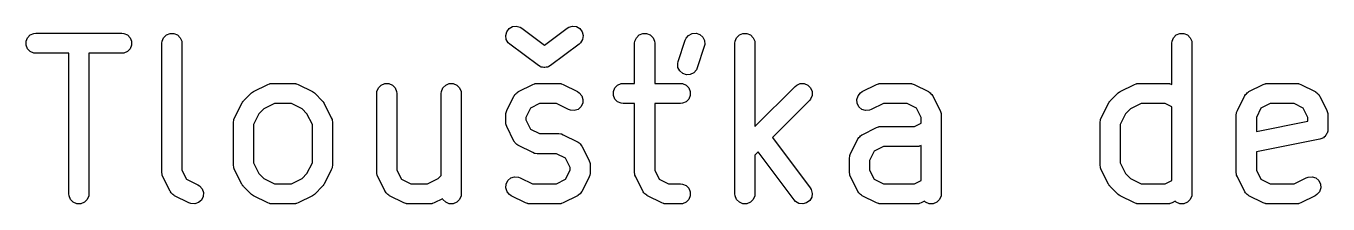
# Model space of a CAD drawing. Header units: inches. Extents: x -2.6 to 7.6, y 0.3 to 5.2.
# Drawn here: x 5.968 to 6.479, y 4.916 to 4.986 of the extents above; entities that cross this region are included whole.
import ezdxf

# ---------------------------------------------------------------- set-up
doc = ezdxf.new("R2010")
doc.units = ezdxf.units.IN
doc.header["$MEASUREMENT"] = 0
doc.layers.add('BLACK', color=250, linetype='CONTINUOUS')

msp = doc.modelspace()

# ---------------------------------------------------------------- linework, layer by layer
at = {"layer": 'BLACK', "linetype": 'CONTINUOUS'}
for p, q in [((6.15659, 4.98369), (6.15751, 4.98492)), ((6.15751, 4.98492), (6.15883, 4.9857)), ((6.15883, 4.9857), (6.16035, 4.98592)), ((6.16035, 4.98592), (6.16184, 4.98553)), ((6.16184, 4.98553), (6.1625, 4.98513)), ((6.1625, 4.98513), (6.17139, 4.97847)), ((6.17139, 4.97847), (6.18028, 4.98513)), ((6.18028, 4.98513), (6.18094, 4.98553)), ((6.18094, 4.98553), (6.18242, 4.98592)), ((6.18242, 4.98592), (6.18394, 4.9857)), ((6.18394, 4.9857), (6.18527, 4.98492)), ((6.18527, 4.98492), (6.18619, 4.98369)), ((5.96787, 4.97994), (5.96845, 4.98136)), ((5.96787, 4.9784), (5.96787, 4.97994)), ((5.96845, 4.98136), (5.96954, 4.98245)), ((5.96954, 4.98245), (5.97096, 4.98303)), ((5.97096, 4.98303), (5.97173, 4.98311)), ((5.97173, 4.98311), (6.00547, 4.98311)), ((6.00547, 4.98311), (6.00624, 4.98303)), ((6.00624, 4.98303), (6.00766, 4.98245)), ((6.00766, 4.98245), (6.00875, 4.98136)), ((6.00875, 4.98136), (6.00933, 4.97994)), ((6.00933, 4.97994), (6.00933, 4.9784)), ((6.02122, 4.97917), (6.0213, 4.97994)), ((6.02122, 4.92855), (6.02122, 4.97917)), ((6.0213, 4.97994), (6.02188, 4.98136)), ((6.02188, 4.98136), (6.02297, 4.98245)), ((6.02297, 4.98245), (6.02439, 4.98303)), ((6.02439, 4.98303), (6.02593, 4.98303)), ((6.02593, 4.98303), (6.02734, 4.98245)), ((6.02734, 4.98245), (6.02843, 4.98136)), ((6.02843, 4.98136), (6.02902, 4.97994)), ((6.02902, 4.97994), (6.02909, 4.97917)), ((6.02909, 4.97917), (6.02909, 4.92948)), ((6.15621, 4.9822), (6.15659, 4.98369)), ((6.15643, 4.98068), (6.15621, 4.9822)), ((6.15721, 4.97936), (6.15643, 4.98068)), ((6.15778, 4.97883), (6.15721, 4.97936)), ((6.16903, 4.9704), (6.15778, 4.97883)), ((6.185, 4.97883), (6.17375, 4.9704)), ((6.18557, 4.97936), (6.185, 4.97883)), ((6.18635, 4.98068), (6.18557, 4.97936)), ((6.18619, 4.98369), (6.18657, 4.9822)), ((6.18657, 4.9822), (6.18635, 4.98068)), ((6.20682, 4.97917), (6.2069, 4.97994)), ((6.20682, 4.96342), (6.20682, 4.97917)), ((6.2069, 4.97994), (6.20749, 4.98136)), ((6.20749, 4.98136), (6.20857, 4.98245)), ((6.20857, 4.98245), (6.20999, 4.98303)), ((6.20999, 4.98303), (6.21153, 4.98303)), ((6.21153, 4.98303), (6.21295, 4.98245)), ((6.21295, 4.98245), (6.21403, 4.98136)), ((6.21403, 4.98136), (6.21462, 4.97994)), ((6.21462, 4.97994), (6.2147, 4.97917)), ((6.2147, 4.97917), (6.2147, 4.96342)), ((6.2239, 4.97198), (6.22671, 4.98042)), ((6.22671, 4.98042), (6.22702, 4.98112)), ((6.22702, 4.98112), (6.22803, 4.98228)), ((6.22803, 4.98228), (6.2294, 4.98297)), ((6.2294, 4.98297), (6.23094, 4.98308)), ((6.23094, 4.98308), (6.23239, 4.98259)), ((6.23239, 4.98259), (6.23355, 4.98159)), ((6.23355, 4.98159), (6.23424, 4.98021)), ((6.23424, 4.98021), (6.23435, 4.97868)), ((6.24619, 4.97917), (6.24627, 4.97994)), ((6.24619, 4.92012), (6.24619, 4.97917)), ((6.24627, 4.97994), (6.24686, 4.98136)), ((6.24686, 4.98136), (6.24794, 4.98245)), ((6.24794, 4.98245), (6.24936, 4.98303)), ((6.24936, 4.98303), (6.2509, 4.98303)), ((6.2509, 4.98303), (6.25232, 4.98245)), ((6.25232, 4.98245), (6.2534, 4.98136)), ((6.2534, 4.98136), (6.25399, 4.97994)), ((6.25399, 4.97994), (6.25407, 4.97917)), ((6.25407, 4.97917), (6.25407, 4.94649)), ((6.41773, 4.97917), (6.41781, 4.97994)), ((6.41773, 4.96304), (6.41773, 4.97917)), ((6.41781, 4.97994), (6.4184, 4.98136)), ((6.4184, 4.98136), (6.41948, 4.98245)), ((6.41948, 4.98245), (6.4209, 4.98303)), ((6.4209, 4.98303), (6.42244, 4.98303)), ((6.42244, 4.98303), (6.42386, 4.98245)), ((6.42386, 4.98245), (6.42494, 4.98136)), ((6.42494, 4.98136), (6.42553, 4.97994)), ((6.42553, 4.97994), (6.42561, 4.97917)), ((6.42561, 4.97917), (6.42561, 4.92012)), ((5.96845, 4.97698), (5.96787, 4.9784)), ((5.96954, 4.9759), (5.96845, 4.97698)), ((5.97096, 4.97531), (5.96954, 4.9759)), ((5.97173, 4.97524), (5.97096, 4.97531)), ((5.98466, 4.97524), (5.97173, 4.97524)), ((5.98466, 4.92012), (5.98466, 4.97524)), ((6.00547, 4.97524), (5.99254, 4.97524)), ((5.99254, 4.97524), (5.99254, 4.92012)), ((6.00624, 4.97531), (6.00547, 4.97524)), ((6.00766, 4.9759), (6.00624, 4.97531)), ((6.00875, 4.97698), (6.00766, 4.9759)), ((6.00933, 4.9784), (6.00875, 4.97698)), ((6.23418, 4.97793), (6.23137, 4.96949)), ((6.23435, 4.97868), (6.23418, 4.97793)), ((6.16969, 4.97), (6.16903, 4.9704)), ((6.1699, 4.96994), (6.16969, 4.97)), ((6.17008, 4.96983), (6.1699, 4.96994)), ((6.17063, 4.96976), (6.17008, 4.96983)), ((6.17117, 4.96962), (6.17063, 4.96976)), ((6.17139, 4.96965), (6.17117, 4.96962)), ((6.1716, 4.96962), (6.17139, 4.96965)), ((6.17214, 4.96976), (6.1716, 4.96962)), ((6.1727, 4.96983), (6.17214, 4.96976)), ((6.17288, 4.96994), (6.1727, 4.96983)), ((6.17309, 4.97), (6.17288, 4.96994)), ((6.17375, 4.9704), (6.17309, 4.97)), ((6.22373, 4.97123), (6.2239, 4.97198)), ((6.22384, 4.9697), (6.22373, 4.97123)), ((6.22452, 4.96832), (6.22384, 4.9697)), ((6.23105, 4.96879), (6.23005, 4.96763)), ((6.23137, 4.96949), (6.23105, 4.96879)), ((6.22568, 4.96732), (6.22452, 4.96832)), ((6.22714, 4.96683), (6.22568, 4.96732)), ((6.22867, 4.96694), (6.22714, 4.96683)), ((6.23005, 4.96763), (6.22867, 4.96694)), ((6.05331, 4.95665), (6.05612, 4.95946)), ((6.05612, 4.95946), (6.05642, 4.95971)), ((6.05642, 4.95971), (6.05649, 4.95979)), ((6.05649, 4.95979), (6.05661, 4.95986)), ((6.05661, 4.95986), (6.05672, 4.95995)), ((6.05672, 4.95995), (6.05681, 4.95999)), ((6.05681, 4.95999), (6.05714, 4.9602)), ((6.05714, 4.9602), (6.06277, 4.96301)), ((6.06277, 4.96301), (6.06349, 4.96328)), ((6.06349, 4.96328), (6.06363, 4.96329)), ((6.06363, 4.96329), (6.06376, 4.96335)), ((6.06376, 4.96335), (6.06453, 4.96342)), ((6.06453, 4.96342), (6.07296, 4.96342)), ((6.07296, 4.96342), (6.07373, 4.96335)), ((6.07373, 4.96335), (6.07386, 4.96329)), ((6.07386, 4.96329), (6.074, 4.96328)), ((6.074, 4.96328), (6.07472, 4.96301)), ((6.07472, 4.96301), (6.08035, 4.9602)), ((6.08035, 4.9602), (6.08068, 4.95999)), ((6.08068, 4.95999), (6.08078, 4.95995)), ((6.08078, 4.95995), (6.08088, 4.95986)), ((6.08088, 4.95986), (6.081, 4.95979)), ((6.081, 4.95979), (6.08107, 4.95971)), ((6.08107, 4.95971), (6.08137, 4.95946)), ((6.08137, 4.95946), (6.08418, 4.95665)), ((6.10558, 4.95949), (6.10566, 4.96026)), ((6.10558, 4.92855), (6.10558, 4.95949)), ((6.10566, 4.96026), (6.10625, 4.96167)), ((6.10625, 4.96167), (6.10733, 4.96276)), ((6.10733, 4.96276), (6.10875, 4.96335)), ((6.10875, 4.96335), (6.11029, 4.96335)), ((6.11029, 4.96335), (6.11171, 4.96276)), ((6.11171, 4.96276), (6.1128, 4.96167)), ((6.1128, 4.96167), (6.11338, 4.96026)), ((6.11338, 4.96026), (6.11346, 4.95949)), ((6.11346, 4.95949), (6.11346, 4.92948)), ((6.13089, 4.95949), (6.13097, 4.96026)), ((6.13089, 4.92737), (6.13089, 4.95949)), ((6.13097, 4.96026), (6.13156, 4.96167)), ((6.13156, 4.96167), (6.13264, 4.96276)), ((6.13264, 4.96276), (6.13406, 4.96335)), ((6.13406, 4.96335), (6.1356, 4.96335)), ((6.1356, 4.96335), (6.13702, 4.96276)), ((6.13702, 4.96276), (6.1381, 4.96167)), ((6.1381, 4.96167), (6.13869, 4.96026)), ((6.13869, 4.96026), (6.13877, 4.95949)), ((6.13877, 4.95949), (6.13877, 4.92012)), ((6.15662, 4.95281), (6.15943, 4.95844)), ((6.15943, 4.95844), (6.15951, 4.95856)), ((6.15951, 4.95856), (6.15953, 4.95862)), ((6.15953, 4.95862), (6.1596, 4.9587)), ((6.1596, 4.9587), (6.15984, 4.95909)), ((6.15984, 4.95909), (6.16022, 4.95941)), ((6.16022, 4.95941), (6.16054, 4.95979)), ((6.16054, 4.95979), (6.16093, 4.96003)), ((6.16093, 4.96003), (6.161, 4.9601)), ((6.161, 4.9601), (6.16106, 4.96012)), ((6.16106, 4.96012), (6.16119, 4.9602)), ((6.16119, 4.9602), (6.16682, 4.96301)), ((6.16682, 4.96301), (6.16754, 4.96328)), ((6.16754, 4.96328), (6.16768, 4.96329)), ((6.16768, 4.96329), (6.16781, 4.96335)), ((6.16781, 4.96335), (6.16858, 4.96342)), ((6.16858, 4.96342), (6.17701, 4.96342)), ((6.17701, 4.96342), (6.17778, 4.96335)), ((6.17778, 4.96335), (6.17791, 4.96329)), ((6.17791, 4.96329), (6.17805, 4.96328)), ((6.17805, 4.96328), (6.17877, 4.96301)), ((6.17877, 4.96301), (6.1844, 4.9602)), ((6.1844, 4.9602), (6.18505, 4.95979)), ((6.18505, 4.95979), (6.18606, 4.95862)), ((6.18606, 4.95862), (6.18654, 4.95717)), ((6.19846, 4.96026), (6.19905, 4.96167)), ((6.19846, 4.95872), (6.19846, 4.96026)), ((6.19905, 4.9573), (6.19846, 4.95872)), ((6.19905, 4.96167), (6.20014, 4.96276)), ((6.20014, 4.96276), (6.20155, 4.96335)), ((6.20155, 4.96335), (6.20232, 4.96342)), ((6.20232, 4.96342), (6.20682, 4.96342)), ((6.2147, 4.96342), (6.22482, 4.96342)), ((6.22482, 4.96342), (6.22559, 4.96335)), ((6.22559, 4.96335), (6.22701, 4.96276)), ((6.22701, 4.96276), (6.22809, 4.96167)), ((6.22809, 4.96167), (6.22868, 4.96026)), ((6.22868, 4.95872), (6.22809, 4.9573)), ((6.22868, 4.96026), (6.22868, 4.95872)), ((6.25407, 4.94649), (6.26984, 4.96227)), ((6.26984, 4.96227), (6.27044, 4.96276)), ((6.27044, 4.96276), (6.27186, 4.96335)), ((6.27186, 4.96335), (6.27339, 4.96335)), ((6.27339, 4.96335), (6.27481, 4.96276)), ((6.27481, 4.96276), (6.2759, 4.96167)), ((6.2759, 4.96167), (6.27649, 4.96026)), ((6.27649, 4.95872), (6.2759, 4.9573)), ((6.27649, 4.96026), (6.27649, 4.95872)), ((6.29403, 4.95717), (6.29452, 4.95862)), ((6.29452, 4.95862), (6.29552, 4.95979)), ((6.29552, 4.95979), (6.29618, 4.9602)), ((6.29618, 4.9602), (6.3018, 4.96301)), ((6.3018, 4.96301), (6.30252, 4.96328)), ((6.30252, 4.96328), (6.30266, 4.96329)), ((6.30266, 4.96329), (6.30279, 4.96335)), ((6.30279, 4.96335), (6.30356, 4.96342)), ((6.30356, 4.96342), (6.31481, 4.96342)), ((6.31481, 4.96342), (6.31558, 4.96335)), ((6.31558, 4.96335), (6.31571, 4.96329)), ((6.31571, 4.96329), (6.31585, 4.96328)), ((6.31585, 4.96328), (6.31657, 4.96301)), ((6.31657, 4.96301), (6.32219, 4.9602)), ((6.32219, 4.9602), (6.32232, 4.96012)), ((6.32232, 4.96012), (6.32238, 4.9601)), ((6.32238, 4.9601), (6.32246, 4.96003)), ((6.32246, 4.96003), (6.32285, 4.95979)), ((6.32285, 4.95979), (6.32317, 4.95941)), ((6.32317, 4.95941), (6.32354, 4.95909)), ((6.32354, 4.95909), (6.32379, 4.9587)), ((6.32379, 4.9587), (6.32385, 4.95862)), ((6.32385, 4.95862), (6.32387, 4.95856)), ((6.32387, 4.95856), (6.32395, 4.95844)), ((6.32395, 4.95844), (6.32677, 4.95281)), ((6.39358, 4.95665), (6.39639, 4.95946)), ((6.39639, 4.95946), (6.39669, 4.95971)), ((6.39669, 4.95971), (6.39676, 4.95979)), ((6.39676, 4.95979), (6.39688, 4.95986)), ((6.39688, 4.95986), (6.39699, 4.95995)), ((6.39699, 4.95995), (6.39708, 4.95999)), ((6.39708, 4.95999), (6.39741, 4.9602)), ((6.39741, 4.9602), (6.40304, 4.96301)), ((6.40304, 4.96301), (6.40376, 4.96328)), ((6.40376, 4.96328), (6.4039, 4.96329)), ((6.4039, 4.96329), (6.40403, 4.96335)), ((6.40403, 4.96335), (6.4048, 4.96342)), ((6.4048, 4.96342), (6.41605, 4.96342)), ((6.41605, 4.96342), (6.41681, 4.96335)), ((6.41681, 4.96335), (6.41694, 4.96329)), ((6.41694, 4.96329), (6.41709, 4.96328)), ((6.41709, 4.96328), (6.41773, 4.96304)), ((6.44346, 4.95281), (6.44627, 4.95844)), ((6.44627, 4.95844), (6.44635, 4.95856)), ((6.44635, 4.95856), (6.44637, 4.95862)), ((6.44637, 4.95862), (6.44644, 4.9587)), ((6.44644, 4.9587), (6.44668, 4.95909)), ((6.44668, 4.95909), (6.44705, 4.95941)), ((6.44705, 4.95941), (6.44738, 4.95979)), ((6.44738, 4.95979), (6.44777, 4.96003)), ((6.44777, 4.96003), (6.44784, 4.9601)), ((6.44784, 4.9601), (6.4479, 4.96012)), ((6.4479, 4.96012), (6.44803, 4.9602)), ((6.44803, 4.9602), (6.45366, 4.96301)), ((6.45366, 4.96301), (6.45438, 4.96328)), ((6.45438, 4.96328), (6.45452, 4.96329)), ((6.45452, 4.96329), (6.45465, 4.96335)), ((6.45465, 4.96335), (6.45542, 4.96342)), ((6.45542, 4.96342), (6.46666, 4.96342)), ((6.46666, 4.96342), (6.46743, 4.96335)), ((6.46743, 4.96335), (6.46756, 4.96329)), ((6.46756, 4.96329), (6.4677, 4.96328)), ((6.4677, 4.96328), (6.46843, 4.96301)), ((6.46843, 4.96301), (6.47405, 4.9602)), ((6.47405, 4.9602), (6.47418, 4.96012)), ((6.47418, 4.96012), (6.47424, 4.9601)), ((6.47424, 4.9601), (6.47431, 4.96003)), ((6.47431, 4.96003), (6.4747, 4.95979)), ((6.4747, 4.95979), (6.47503, 4.95941)), ((6.47503, 4.95941), (6.4754, 4.95909)), ((6.4754, 4.95909), (6.47564, 4.9587)), ((6.47564, 4.9587), (6.47571, 4.95862)), ((6.47571, 4.95862), (6.47573, 4.95856)), ((6.47573, 4.95856), (6.47581, 4.95844)), ((6.47581, 4.95844), (6.47862, 4.95281)), ((6.04976, 4.95), (6.05257, 4.95562)), ((6.05257, 4.95562), (6.05278, 4.95595)), ((6.05278, 4.95595), (6.05282, 4.95605)), ((6.05282, 4.95605), (6.05291, 4.95616)), ((6.05291, 4.95616), (6.05298, 4.95628)), ((6.05298, 4.95628), (6.05306, 4.95634)), ((6.05306, 4.95634), (6.05331, 4.95665)), ((6.06124, 4.95344), (6.05933, 4.95153)), ((6.06546, 4.95555), (6.06124, 4.95344)), ((6.07203, 4.95555), (6.06546, 4.95555)), ((6.07626, 4.95344), (6.07203, 4.95555)), ((6.07816, 4.95153), (6.07626, 4.95344)), ((6.08418, 4.95665), (6.08443, 4.95634)), ((6.08443, 4.95634), (6.08451, 4.95628)), ((6.08451, 4.95628), (6.08459, 4.95616)), ((6.08459, 4.95616), (6.08467, 4.95605)), ((6.08467, 4.95605), (6.08471, 4.95595)), ((6.08471, 4.95595), (6.08492, 4.95562)), ((6.08492, 4.95562), (6.08773, 4.95)), ((6.16589, 4.95374), (6.16408, 4.95012)), ((6.16951, 4.95555), (6.16589, 4.95374)), ((6.17608, 4.95555), (6.16951, 4.95555)), ((6.18088, 4.95315), (6.17608, 4.95555)), ((6.18575, 4.95426), (6.18459, 4.95325)), ((6.18643, 4.95564), (6.18575, 4.95426)), ((6.18654, 4.95717), (6.18643, 4.95564)), ((6.20014, 4.95621), (6.19905, 4.9573)), ((6.20155, 4.95563), (6.20014, 4.95621)), ((6.20232, 4.95555), (6.20155, 4.95563)), ((6.20682, 4.95555), (6.20232, 4.95555)), ((6.20682, 4.92855), (6.20682, 4.95555)), ((6.22482, 4.95555), (6.2147, 4.95555)), ((6.2147, 4.95555), (6.2147, 4.92948)), ((6.22559, 4.95563), (6.22482, 4.95555)), ((6.22701, 4.95621), (6.22559, 4.95563)), ((6.22809, 4.9573), (6.22701, 4.95621)), ((6.27541, 4.9567), (6.26095, 4.94224)), ((6.2759, 4.9573), (6.27541, 4.9567)), ((6.29414, 4.95564), (6.29403, 4.95717)), ((6.29483, 4.95426), (6.29414, 4.95564)), ((6.29599, 4.95325), (6.29483, 4.95426)), ((6.30449, 4.95555), (6.2997, 4.95315)), ((6.31388, 4.95555), (6.30449, 4.95555)), ((6.3175, 4.95374), (6.31388, 4.95555)), ((6.31931, 4.95012), (6.3175, 4.95374)), ((6.39003, 4.95), (6.39284, 4.95562)), ((6.39284, 4.95562), (6.39305, 4.95595)), ((6.39305, 4.95595), (6.39309, 4.95605)), ((6.39309, 4.95605), (6.39318, 4.95616)), ((6.39318, 4.95616), (6.39325, 4.95628)), ((6.39325, 4.95628), (6.39333, 4.95634)), ((6.39333, 4.95634), (6.39358, 4.95665)), ((6.40151, 4.95344), (6.3996, 4.95153)), ((6.40573, 4.95555), (6.40151, 4.95344)), ((6.41512, 4.95555), (6.40573, 4.95555)), ((6.41773, 4.95424), (6.41512, 4.95555)), ((6.41773, 4.92536), (6.41773, 4.95424)), ((6.45273, 4.95374), (6.45092, 4.95012)), ((6.45635, 4.95555), (6.45273, 4.95374)), ((6.46574, 4.95555), (6.45635, 4.95555)), ((6.46935, 4.95374), (6.46574, 4.95555)), ((6.47116, 4.95012), (6.46935, 4.95374)), ((6.04934, 4.94824), (6.04942, 4.94901)), ((6.04934, 4.93137), (6.04934, 4.94824)), ((6.04942, 4.94901), (6.04947, 4.94914)), ((6.04947, 4.94914), (6.04948, 4.94928)), ((6.04948, 4.94928), (6.04976, 4.95)), ((6.05933, 4.95153), (6.05722, 4.94731)), ((6.08028, 4.94731), (6.07816, 4.95153)), ((6.08773, 4.95), (6.08801, 4.94928)), ((6.08801, 4.94928), (6.08802, 4.94914)), ((6.08802, 4.94914), (6.08807, 4.94901)), ((6.08807, 4.94901), (6.08815, 4.94824)), ((6.08815, 4.94824), (6.08815, 4.93137)), ((6.1562, 4.95105), (6.15628, 4.95182)), ((6.1562, 4.94824), (6.1562, 4.95105)), ((6.15628, 4.94747), (6.1562, 4.94824)), ((6.15628, 4.95182), (6.15633, 4.95195)), ((6.15633, 4.95195), (6.15634, 4.95209)), ((6.15634, 4.95209), (6.15662, 4.95281)), ((6.16408, 4.95012), (6.16408, 4.94917)), ((6.16408, 4.94917), (6.16589, 4.94555)), ((6.1816, 4.95288), (6.18088, 4.95315)), ((6.18313, 4.95277), (6.1816, 4.95288)), ((6.18459, 4.95325), (6.18313, 4.95277)), ((6.29744, 4.95277), (6.29599, 4.95325)), ((6.29898, 4.95288), (6.29744, 4.95277)), ((6.2997, 4.95315), (6.29898, 4.95288)), ((6.31931, 4.94786), (6.31931, 4.95012)), ((6.32677, 4.95281), (6.32704, 4.95209)), ((6.32704, 4.95209), (6.32705, 4.95195)), ((6.32705, 4.95195), (6.32711, 4.95182)), ((6.32711, 4.95182), (6.32718, 4.95105)), ((6.32718, 4.95105), (6.32718, 4.92012)), ((6.38961, 4.94824), (6.38969, 4.94901)), ((6.38961, 4.93137), (6.38961, 4.94824)), ((6.38969, 4.94901), (6.38974, 4.94914)), ((6.38974, 4.94914), (6.38975, 4.94928)), ((6.38975, 4.94928), (6.39003, 4.95)), ((6.3996, 4.95153), (6.39749, 4.94731)), ((6.44304, 4.95105), (6.44312, 4.95182)), ((6.44304, 4.92855), (6.44304, 4.95105)), ((6.44312, 4.95182), (6.44317, 4.95195)), ((6.44317, 4.95195), (6.44318, 4.95209)), ((6.44318, 4.95209), (6.44346, 4.95281)), ((6.45092, 4.95012), (6.45092, 4.9446)), ((6.45092, 4.9446), (6.47116, 4.94865)), ((6.47116, 4.94865), (6.47116, 4.95012)), ((6.47862, 4.95281), (6.4789, 4.95209)), ((6.4789, 4.95209), (6.47891, 4.95195)), ((6.47891, 4.95195), (6.47896, 4.95182)), ((6.47896, 4.95182), (6.47904, 4.95105)), ((6.47904, 4.95105), (6.47904, 4.94543)), ((6.05722, 4.94731), (6.05722, 4.93229)), ((6.08028, 4.93229), (6.08028, 4.94731)), ((6.15633, 4.94734), (6.15628, 4.94747)), ((6.15634, 4.9472), (6.15633, 4.94734)), ((6.15662, 4.94648), (6.15634, 4.9472)), ((6.15943, 4.94085), (6.15662, 4.94648)), ((6.16589, 4.94555), (6.16951, 4.94374)), ((6.16951, 4.94374), (6.17701, 4.94374)), ((6.17701, 4.94374), (6.17778, 4.94366)), ((6.17778, 4.94366), (6.17791, 4.94361)), ((6.17791, 4.94361), (6.17805, 4.9436)), ((6.17805, 4.9436), (6.17877, 4.94332)), ((6.17877, 4.94332), (6.1844, 4.94051)), ((6.29552, 4.94291), (6.29591, 4.94316)), ((6.29591, 4.94316), (6.29599, 4.94322)), ((6.29599, 4.94322), (6.29605, 4.94324)), ((6.29605, 4.94324), (6.29618, 4.94332)), ((6.29618, 4.94332), (6.3018, 4.94614)), ((6.3018, 4.94614), (6.30252, 4.94641)), ((6.30252, 4.94641), (6.30266, 4.94642)), ((6.30266, 4.94642), (6.30279, 4.94648)), ((6.30279, 4.94648), (6.30356, 4.94655)), ((6.30356, 4.94655), (6.31669, 4.94655)), ((6.31669, 4.94655), (6.31931, 4.94786)), ((6.39749, 4.94731), (6.39749, 4.93229)), ((6.47837, 4.94324), (6.4781, 4.94297)), ((6.47852, 4.9436), (6.47837, 4.94324)), ((6.47874, 4.94392), (6.47852, 4.9436)), ((6.47882, 4.9443), (6.47874, 4.94392)), ((6.47896, 4.94466), (6.47882, 4.9443)), ((6.47904, 4.94543), (6.47896, 4.94466)), ((6.47904, 4.94543), (6.47904, 4.94543)), ((6.47904, 4.94543), (6.47904, 4.94543)), ((6.47904, 4.94543), (6.47904, 4.94543)), ((6.15951, 4.94073), (6.15943, 4.94085)), ((6.15953, 4.94066), (6.15951, 4.94073)), ((6.1596, 4.94059), (6.15953, 4.94066)), ((6.15984, 4.9402), (6.1596, 4.94059)), ((6.16022, 4.93988), (6.15984, 4.9402)), ((6.16054, 4.9395), (6.16022, 4.93988)), ((6.16093, 4.93926), (6.16054, 4.9395)), ((6.161, 4.93919), (6.16093, 4.93926)), ((6.16106, 4.93917), (6.161, 4.93919)), ((6.16119, 4.93909), (6.16106, 4.93917)), ((6.16682, 4.93628), (6.16119, 4.93909)), ((6.1844, 4.94051), (6.18453, 4.94043)), ((6.18453, 4.94043), (6.18459, 4.94041)), ((6.18459, 4.94041), (6.18466, 4.94034)), ((6.18466, 4.94034), (6.18505, 4.9401)), ((6.18505, 4.9401), (6.18538, 4.93973)), ((6.18538, 4.93973), (6.18575, 4.9394)), ((6.18575, 4.9394), (6.18599, 4.93901)), ((6.18599, 4.93901), (6.18606, 4.93894)), ((6.18606, 4.93894), (6.18608, 4.93888)), ((6.18608, 4.93888), (6.18616, 4.93875)), ((6.18616, 4.93875), (6.18897, 4.93313)), ((6.26095, 4.94224), (6.27578, 4.92248)), ((6.2916, 4.93594), (6.29441, 4.94156)), ((6.29441, 4.94156), (6.2945, 4.94169)), ((6.2945, 4.94169), (6.29452, 4.94175)), ((6.29452, 4.94175), (6.29458, 4.94183)), ((6.29458, 4.94183), (6.29483, 4.94222)), ((6.29483, 4.94222), (6.2952, 4.94254)), ((6.2952, 4.94254), (6.29552, 4.94291)), ((6.30449, 4.93868), (6.30087, 4.93687)), ((6.31762, 4.93868), (6.30449, 4.93868)), ((6.31839, 4.93875), (6.31762, 4.93868)), ((6.31852, 4.93881), (6.31839, 4.93875)), ((6.31866, 4.93882), (6.31852, 4.93881)), ((6.31931, 4.93906), (6.31866, 4.93882)), ((6.31931, 4.92536), (6.31931, 4.93906)), ((6.47587, 4.94156), (6.45092, 4.93657)), ((6.47661, 4.94179), (6.47587, 4.94157)), ((6.47587, 4.94157), (6.47587, 4.94156)), ((6.47587, 4.94156), (6.47587, 4.94156)), ((6.47587, 4.94156), (6.47587, 4.94156)), ((6.47693, 4.94201), (6.47661, 4.94179)), ((6.47729, 4.94215), (6.47693, 4.94201)), ((6.47756, 4.94243), (6.47729, 4.94215)), ((6.47789, 4.94265), (6.47756, 4.94243)), ((6.4781, 4.94297), (6.47789, 4.94265)), ((6.16754, 4.936), (6.16682, 4.93628)), ((6.16768, 4.93599), (6.16754, 4.936)), ((6.16781, 4.93594), (6.16768, 4.93599)), ((6.16858, 4.93587), (6.16781, 4.93594)), ((6.17608, 4.93587), (6.16858, 4.93587)), ((6.1797, 4.93406), (6.17608, 4.93587)), ((6.18151, 4.93044), (6.1797, 4.93406)), ((6.18897, 4.93313), (6.18925, 4.93241)), ((6.25533, 4.93662), (6.25407, 4.93536)), ((6.25407, 4.93536), (6.25407, 4.92012)), ((6.26948, 4.91775), (6.25533, 4.93662)), ((6.29119, 4.93418), (6.29126, 4.93495)), ((6.29119, 4.92855), (6.29119, 4.93418)), ((6.29126, 4.93495), (6.29132, 4.93508)), ((6.29132, 4.93508), (6.29133, 4.93522)), ((6.29133, 4.93522), (6.2916, 4.93594)), ((6.30087, 4.93687), (6.29906, 4.93325)), ((6.29906, 4.93325), (6.29906, 4.92948)), ((6.45092, 4.93657), (6.45092, 4.92948)), ((6.0213, 4.92779), (6.02122, 4.92855)), ((6.02135, 4.92765), (6.0213, 4.92779)), ((6.02909, 4.92948), (6.0309, 4.92586)), ((6.04942, 4.9306), (6.04934, 4.93137)), ((6.04947, 4.93047), (6.04942, 4.9306)), ((6.04948, 4.93033), (6.04947, 4.93047)), ((6.04976, 4.9296), (6.04948, 4.93033)), ((6.05257, 4.92398), (6.04976, 4.9296)), ((6.05722, 4.93229), (6.05933, 4.92807)), ((6.05933, 4.92807), (6.06124, 4.92616)), ((6.07626, 4.92616), (6.07816, 4.92807)), ((6.07816, 4.92807), (6.08028, 4.93229)), ((6.08773, 4.9296), (6.08492, 4.92398)), ((6.08801, 4.93033), (6.08773, 4.9296)), ((6.08802, 4.93047), (6.08801, 4.93033)), ((6.08807, 4.9306), (6.08802, 4.93047)), ((6.08815, 4.93137), (6.08807, 4.9306)), ((6.10566, 4.92779), (6.10558, 4.92855)), ((6.10571, 4.92765), (6.10566, 4.92779)), ((6.11346, 4.92948), (6.11527, 4.92586)), ((6.1797, 4.92586), (6.18151, 4.92948)), ((6.18151, 4.92948), (6.18151, 4.93044)), ((6.18925, 4.93241), (6.18926, 4.93226)), ((6.18926, 4.93226), (6.18931, 4.93213)), ((6.18931, 4.92779), (6.18926, 4.92765)), ((6.18931, 4.93213), (6.18939, 4.93137)), ((6.18939, 4.92855), (6.18931, 4.92779)), ((6.18939, 4.93137), (6.18939, 4.92855)), ((6.2069, 4.92779), (6.20682, 4.92855)), ((6.20695, 4.92765), (6.2069, 4.92779)), ((6.2147, 4.92948), (6.21651, 4.92586)), ((6.29126, 4.92779), (6.29119, 4.92855)), ((6.29132, 4.92765), (6.29126, 4.92779)), ((6.29906, 4.92948), (6.30087, 4.92586)), ((6.38969, 4.9306), (6.38961, 4.93137)), ((6.38974, 4.93047), (6.38969, 4.9306)), ((6.38975, 4.93033), (6.38974, 4.93047)), ((6.39003, 4.9296), (6.38975, 4.93033)), ((6.39284, 4.92398), (6.39003, 4.9296)), ((6.39749, 4.93229), (6.3996, 4.92807)), ((6.3996, 4.92807), (6.40151, 4.92616)), ((6.44312, 4.92779), (6.44304, 4.92855)), ((6.44317, 4.92765), (6.44312, 4.92779)), ((6.45092, 4.92948), (6.45273, 4.92586)), ((6.02136, 4.92751), (6.02135, 4.92765)), ((6.02164, 4.92679), (6.02136, 4.92751)), ((6.02445, 4.92117), (6.02164, 4.92679)), ((6.0309, 4.92586), (6.03535, 4.92364)), ((6.03535, 4.92364), (6.03601, 4.92323)), ((6.03601, 4.92323), (6.03701, 4.92207)), ((6.05278, 4.92365), (6.05257, 4.92398)), ((6.05282, 4.92355), (6.05278, 4.92365)), ((6.05291, 4.92345), (6.05282, 4.92355)), ((6.05298, 4.92333), (6.05291, 4.92345)), ((6.05306, 4.92326), (6.05298, 4.92333)), ((6.05331, 4.92296), (6.05306, 4.92326)), ((6.05612, 4.92015), (6.05331, 4.92296)), ((6.06124, 4.92616), (6.06546, 4.92405)), ((6.06546, 4.92405), (6.07203, 4.92405)), ((6.07203, 4.92405), (6.07626, 4.92616)), ((6.08418, 4.92296), (6.08137, 4.92015)), ((6.08443, 4.92326), (6.08418, 4.92296)), ((6.08451, 4.92333), (6.08443, 4.92326)), ((6.08459, 4.92345), (6.08451, 4.92333)), ((6.08467, 4.92355), (6.08459, 4.92345)), ((6.08471, 4.92365), (6.08467, 4.92355)), ((6.08492, 4.92398), (6.08471, 4.92365)), ((6.10572, 4.92751), (6.10571, 4.92765)), ((6.106, 4.92679), (6.10572, 4.92751)), ((6.10881, 4.92117), (6.106, 4.92679)), ((6.11527, 4.92586), (6.11889, 4.92405)), ((6.11889, 4.92405), (6.12547, 4.92405)), ((6.12547, 4.92405), (6.12969, 4.92616)), ((6.12969, 4.92616), (6.13089, 4.92737)), ((6.15623, 4.92244), (6.15634, 4.92397)), ((6.15634, 4.92397), (6.15703, 4.92534)), ((6.15703, 4.92534), (6.15819, 4.92635)), ((6.15819, 4.92635), (6.15965, 4.92684)), ((6.15965, 4.92684), (6.16118, 4.92673)), ((6.16118, 4.92673), (6.1619, 4.92645)), ((6.1619, 4.92645), (6.16669, 4.92405)), ((6.16669, 4.92405), (6.17608, 4.92405)), ((6.17608, 4.92405), (6.1797, 4.92586)), ((6.18897, 4.92679), (6.18616, 4.92117)), ((6.18925, 4.92751), (6.18897, 4.92679)), ((6.18926, 4.92765), (6.18925, 4.92751)), ((6.20696, 4.92751), (6.20695, 4.92765)), ((6.20724, 4.92679), (6.20696, 4.92751)), ((6.21005, 4.92117), (6.20724, 4.92679)), ((6.21651, 4.92586), (6.22013, 4.92405)), ((6.22013, 4.92405), (6.22482, 4.92405)), ((6.22482, 4.92405), (6.22559, 4.92398)), ((6.22559, 4.92398), (6.22701, 4.92339)), ((6.22701, 4.92339), (6.22809, 4.9223)), ((6.29133, 4.92751), (6.29132, 4.92765)), ((6.2916, 4.92679), (6.29133, 4.92751)), ((6.29441, 4.92117), (6.2916, 4.92679)), ((6.30087, 4.92586), (6.30449, 4.92405)), ((6.30449, 4.92405), (6.31669, 4.92405)), ((6.31669, 4.92405), (6.31931, 4.92536)), ((6.39305, 4.92365), (6.39284, 4.92398)), ((6.39309, 4.92355), (6.39305, 4.92365)), ((6.39318, 4.92345), (6.39309, 4.92355)), ((6.39325, 4.92333), (6.39318, 4.92345)), ((6.39333, 4.92326), (6.39325, 4.92333)), ((6.39358, 4.92296), (6.39333, 4.92326)), ((6.39639, 4.92015), (6.39358, 4.92296)), ((6.40151, 4.92616), (6.40573, 4.92405)), ((6.40573, 4.92405), (6.41512, 4.92405)), ((6.41512, 4.92405), (6.41773, 4.92536)), ((6.44318, 4.92751), (6.44317, 4.92765)), ((6.44346, 4.92679), (6.44318, 4.92751)), ((6.44627, 4.92117), (6.44346, 4.92679)), ((6.45273, 4.92586), (6.45635, 4.92405)), ((6.45635, 4.92405), (6.46574, 4.92405)), ((6.46574, 4.92405), (6.47053, 4.92645)), ((6.47053, 4.92645), (6.47125, 4.92673)), ((6.47125, 4.92673), (6.47278, 4.92684)), ((6.47278, 4.92684), (6.47424, 4.92635)), ((6.47424, 4.92635), (6.4754, 4.92534)), ((6.4754, 4.92534), (6.47609, 4.92397)), ((6.47609, 4.92397), (6.4762, 4.92244)), ((5.98474, 4.91935), (5.98466, 4.92012)), ((5.98533, 4.91793), (5.98474, 4.91935)), ((5.98641, 4.91684), (5.98533, 4.91793)), ((5.99187, 4.91793), (5.99079, 4.91684)), ((5.99246, 4.91935), (5.99187, 4.91793)), ((5.99254, 4.92012), (5.99246, 4.91935)), ((6.02453, 4.92104), (6.02445, 4.92117)), ((6.02455, 4.92098), (6.02453, 4.92104)), ((6.02461, 4.9209), (6.02455, 4.92098)), ((6.02486, 4.92052), (6.02461, 4.9209)), ((6.02523, 4.92019), (6.02486, 4.92052)), ((6.02556, 4.91982), (6.02523, 4.92019)), ((6.02594, 4.91957), (6.02556, 4.91982)), ((6.02602, 4.91951), (6.02594, 4.91957)), ((6.02608, 4.91949), (6.02602, 4.91951)), ((6.02621, 4.91941), (6.02608, 4.91949)), ((6.03183, 4.9166), (6.02621, 4.91941)), ((6.0367, 4.9177), (6.03554, 4.9167)), ((6.03739, 4.91908), (6.0367, 4.9177)), ((6.03701, 4.92207), (6.0375, 4.92061)), ((6.0375, 4.92061), (6.03739, 4.91908)), ((6.05642, 4.9199), (6.05612, 4.92015)), ((6.05649, 4.91982), (6.05642, 4.9199)), ((6.05661, 4.91974), (6.05649, 4.91982)), ((6.05672, 4.91966), (6.05661, 4.91974)), ((6.05681, 4.91962), (6.05672, 4.91966)), ((6.05714, 4.91941), (6.05681, 4.91962)), ((6.06277, 4.9166), (6.05714, 4.91941)), ((6.08035, 4.91941), (6.07472, 4.9166)), ((6.08068, 4.91962), (6.08035, 4.91941)), ((6.08078, 4.91966), (6.08068, 4.91962)), ((6.08088, 4.91974), (6.08078, 4.91966)), ((6.081, 4.91982), (6.08088, 4.91974)), ((6.08107, 4.9199), (6.081, 4.91982)), ((6.08137, 4.92015), (6.08107, 4.9199)), ((6.10889, 4.92104), (6.10881, 4.92117)), ((6.10891, 4.92098), (6.10889, 4.92104)), ((6.10898, 4.9209), (6.10891, 4.92098)), ((6.10922, 4.92052), (6.10898, 4.9209)), ((6.1096, 4.92019), (6.10922, 4.92052)), ((6.10992, 4.91982), (6.1096, 4.92019)), ((6.11031, 4.91957), (6.10992, 4.91982)), ((6.11038, 4.91951), (6.11031, 4.91957)), ((6.11044, 4.91949), (6.11038, 4.91951)), ((6.11057, 4.91941), (6.11044, 4.91949)), ((6.1162, 4.9166), (6.11057, 4.91941)), ((6.13143, 4.91823), (6.12816, 4.9166)), ((6.13156, 4.91793), (6.13143, 4.91823)), ((6.13264, 4.91684), (6.13156, 4.91793)), ((6.1381, 4.91793), (6.13702, 4.91684)), ((6.13869, 4.91935), (6.1381, 4.91793)), ((6.13877, 4.92012), (6.13869, 4.91935)), ((6.15672, 4.92098), (6.15623, 4.92244)), ((6.15773, 4.91982), (6.15672, 4.92098)), ((6.15838, 4.91941), (6.15773, 4.91982)), ((6.164, 4.9166), (6.15838, 4.91941)), ((6.1844, 4.91941), (6.17877, 4.9166)), ((6.18453, 4.91949), (6.1844, 4.91941)), ((6.18459, 4.91951), (6.18453, 4.91949)), ((6.18466, 4.91957), (6.18459, 4.91951)), ((6.18505, 4.91982), (6.18466, 4.91957)), ((6.18538, 4.92019), (6.18505, 4.91982)), ((6.18575, 4.92052), (6.18538, 4.92019)), ((6.18599, 4.9209), (6.18575, 4.92052)), ((6.18606, 4.92098), (6.18599, 4.9209)), ((6.18608, 4.92104), (6.18606, 4.92098)), ((6.18616, 4.92117), (6.18608, 4.92104)), ((6.21013, 4.92104), (6.21005, 4.92117)), ((6.21015, 4.92098), (6.21013, 4.92104)), ((6.21022, 4.9209), (6.21015, 4.92098)), ((6.21046, 4.92052), (6.21022, 4.9209)), ((6.21083, 4.92019), (6.21046, 4.92052)), ((6.21116, 4.91982), (6.21083, 4.92019)), ((6.21155, 4.91957), (6.21116, 4.91982)), ((6.21162, 4.91951), (6.21155, 4.91957)), ((6.21168, 4.91949), (6.21162, 4.91951)), ((6.21181, 4.91941), (6.21168, 4.91949)), ((6.21744, 4.9166), (6.21181, 4.91941)), ((6.22809, 4.91793), (6.22701, 4.91684)), ((6.22809, 4.9223), (6.22868, 4.92089)), ((6.22868, 4.91935), (6.22809, 4.91793)), ((6.22868, 4.92089), (6.22868, 4.91935)), ((6.24627, 4.91935), (6.24619, 4.92012)), ((6.24686, 4.91793), (6.24627, 4.91935)), ((6.24794, 4.91684), (6.24686, 4.91793)), ((6.2534, 4.91793), (6.25232, 4.91684)), ((6.25399, 4.91935), (6.2534, 4.91793)), ((6.25407, 4.92012), (6.25399, 4.91935)), ((6.27, 4.91719), (6.26948, 4.91775)), ((6.27556, 4.91749), (6.27433, 4.91657)), ((6.27634, 4.91881), (6.27556, 4.91749)), ((6.27578, 4.92248), (6.27618, 4.92182)), ((6.27618, 4.92182), (6.27656, 4.92033)), ((6.27656, 4.92033), (6.27634, 4.91881)), ((6.2945, 4.92104), (6.29441, 4.92117)), ((6.29452, 4.92098), (6.2945, 4.92104)), ((6.29458, 4.9209), (6.29452, 4.92098)), ((6.29483, 4.92052), (6.29458, 4.9209)), ((6.2952, 4.92019), (6.29483, 4.92052)), ((6.29552, 4.91982), (6.2952, 4.92019)), ((6.29591, 4.91957), (6.29552, 4.91982)), ((6.29599, 4.91951), (6.29591, 4.91957)), ((6.29605, 4.91949), (6.29599, 4.91951)), ((6.29618, 4.91941), (6.29605, 4.91949)), ((6.3018, 4.9166), (6.29618, 4.91941)), ((6.32652, 4.91793), (6.32543, 4.91684)), ((6.32711, 4.91935), (6.32652, 4.91793)), ((6.32718, 4.92012), (6.32711, 4.91935)), ((6.39669, 4.9199), (6.39639, 4.92015)), ((6.39676, 4.91982), (6.39669, 4.9199)), ((6.39688, 4.91974), (6.39676, 4.91982)), ((6.39699, 4.91966), (6.39688, 4.91974)), ((6.39708, 4.91962), (6.39699, 4.91966)), ((6.39741, 4.91941), (6.39708, 4.91962)), ((6.40304, 4.9166), (6.39741, 4.91941)), ((6.42494, 4.91793), (6.42386, 4.91684)), ((6.42553, 4.91935), (6.42494, 4.91793)), ((6.42561, 4.92012), (6.42553, 4.91935)), ((6.44635, 4.92104), (6.44627, 4.92117)), ((6.44637, 4.92098), (6.44635, 4.92104)), ((6.44644, 4.9209), (6.44637, 4.92098)), ((6.44668, 4.92052), (6.44644, 4.9209)), ((6.44705, 4.92019), (6.44668, 4.92052)), ((6.44738, 4.91982), (6.44705, 4.92019)), ((6.44777, 4.91957), (6.44738, 4.91982)), ((6.44784, 4.91951), (6.44777, 4.91957)), ((6.4479, 4.91949), (6.44784, 4.91951)), ((6.44803, 4.91941), (6.4479, 4.91949)), ((6.45366, 4.9166), (6.44803, 4.91941)), ((6.47405, 4.91941), (6.46843, 4.9166)), ((6.4747, 4.91982), (6.47405, 4.91941)), ((6.47571, 4.92098), (6.4747, 4.91982)), ((6.4762, 4.92244), (6.47571, 4.92098)), ((5.98783, 4.91626), (5.98641, 4.91684)), ((5.98937, 4.91626), (5.98783, 4.91626)), ((5.99079, 4.91684), (5.98937, 4.91626)), ((6.03255, 4.91632), (6.03183, 4.9166)), ((6.03409, 4.91621), (6.03255, 4.91632)), ((6.03554, 4.9167), (6.03409, 4.91621)), ((6.06349, 4.91632), (6.06277, 4.9166)), ((6.06363, 4.91631), (6.06349, 4.91632)), ((6.06376, 4.91626), (6.06363, 4.91631)), ((6.06453, 4.91618), (6.06376, 4.91626)), ((6.07296, 4.91618), (6.06453, 4.91618)), ((6.07373, 4.91626), (6.07296, 4.91618)), ((6.07386, 4.91631), (6.07373, 4.91626)), ((6.074, 4.91632), (6.07386, 4.91631)), ((6.07472, 4.9166), (6.074, 4.91632)), ((6.11692, 4.91632), (6.1162, 4.9166)), ((6.11706, 4.91631), (6.11692, 4.91632)), ((6.11719, 4.91626), (6.11706, 4.91631)), ((6.11796, 4.91618), (6.11719, 4.91626)), ((6.12639, 4.91618), (6.11796, 4.91618)), ((6.12716, 4.91626), (6.12639, 4.91618)), ((6.12729, 4.91631), (6.12716, 4.91626)), ((6.12743, 4.91632), (6.12729, 4.91631)), ((6.12816, 4.9166), (6.12743, 4.91632)), ((6.13406, 4.91626), (6.13264, 4.91684)), ((6.1356, 4.91626), (6.13406, 4.91626)), ((6.13702, 4.91684), (6.1356, 4.91626)), ((6.16473, 4.91632), (6.164, 4.9166)), ((6.16487, 4.91631), (6.16473, 4.91632)), ((6.165, 4.91626), (6.16487, 4.91631)), ((6.16576, 4.91618), (6.165, 4.91626)), ((6.17701, 4.91618), (6.16576, 4.91618)), ((6.17778, 4.91626), (6.17701, 4.91618)), ((6.17791, 4.91631), (6.17778, 4.91626)), ((6.17805, 4.91632), (6.17791, 4.91631)), ((6.17877, 4.9166), (6.17805, 4.91632)), ((6.21816, 4.91632), (6.21744, 4.9166)), ((6.2183, 4.91631), (6.21816, 4.91632)), ((6.21843, 4.91626), (6.2183, 4.91631)), ((6.2192, 4.91618), (6.21843, 4.91626)), ((6.22482, 4.91618), (6.2192, 4.91618)), ((6.22559, 4.91626), (6.22482, 4.91618)), ((6.22701, 4.91684), (6.22559, 4.91626)), ((6.24936, 4.91626), (6.24794, 4.91684)), ((6.2509, 4.91626), (6.24936, 4.91626)), ((6.25232, 4.91684), (6.2509, 4.91626)), ((6.27132, 4.9164), (6.27, 4.91719)), ((6.27284, 4.91619), (6.27132, 4.9164)), ((6.27433, 4.91657), (6.27284, 4.91619)), ((6.30252, 4.91632), (6.3018, 4.9166)), ((6.30266, 4.91631), (6.30252, 4.91632)), ((6.30279, 4.91626), (6.30266, 4.91631)), ((6.30356, 4.91618), (6.30279, 4.91626)), ((6.31762, 4.91618), (6.30356, 4.91618)), ((6.31839, 4.91626), (6.31762, 4.91618)), ((6.31852, 4.91631), (6.31839, 4.91626)), ((6.31866, 4.91632), (6.31852, 4.91631)), ((6.31938, 4.9166), (6.31866, 4.91632)), ((6.32066, 4.91724), (6.31938, 4.9166)), ((6.32106, 4.91684), (6.32066, 4.91724)), ((6.32248, 4.91626), (6.32106, 4.91684)), ((6.32401, 4.91626), (6.32248, 4.91626)), ((6.32543, 4.91684), (6.32401, 4.91626)), ((6.40376, 4.91632), (6.40304, 4.9166)), ((6.4039, 4.91631), (6.40376, 4.91632)), ((6.40403, 4.91626), (6.4039, 4.91631)), ((6.4048, 4.91618), (6.40403, 4.91626)), ((6.41605, 4.91618), (6.4048, 4.91618)), ((6.41681, 4.91626), (6.41605, 4.91618)), ((6.41694, 4.91631), (6.41681, 4.91626)), ((6.41709, 4.91632), (6.41694, 4.91631)), ((6.41781, 4.9166), (6.41709, 4.91632)), ((6.41909, 4.91724), (6.41781, 4.9166)), ((6.41948, 4.91684), (6.41909, 4.91724)), ((6.4209, 4.91626), (6.41948, 4.91684)), ((6.42244, 4.91626), (6.4209, 4.91626)), ((6.42386, 4.91684), (6.42244, 4.91626)), ((6.45438, 4.91632), (6.45366, 4.9166)), ((6.45452, 4.91631), (6.45438, 4.91632)), ((6.45465, 4.91626), (6.45452, 4.91631)), ((6.45542, 4.91618), (6.45465, 4.91626)), ((6.46666, 4.91618), (6.45542, 4.91618)), ((6.46743, 4.91626), (6.46666, 4.91618)), ((6.46756, 4.91631), (6.46743, 4.91626)), ((6.4677, 4.91632), (6.46756, 4.91631)), ((6.46843, 4.9166), (6.4677, 4.91632))]:
    msp.add_line(p, q, dxfattribs=at)

doc.saveas('drawing.dxf')
